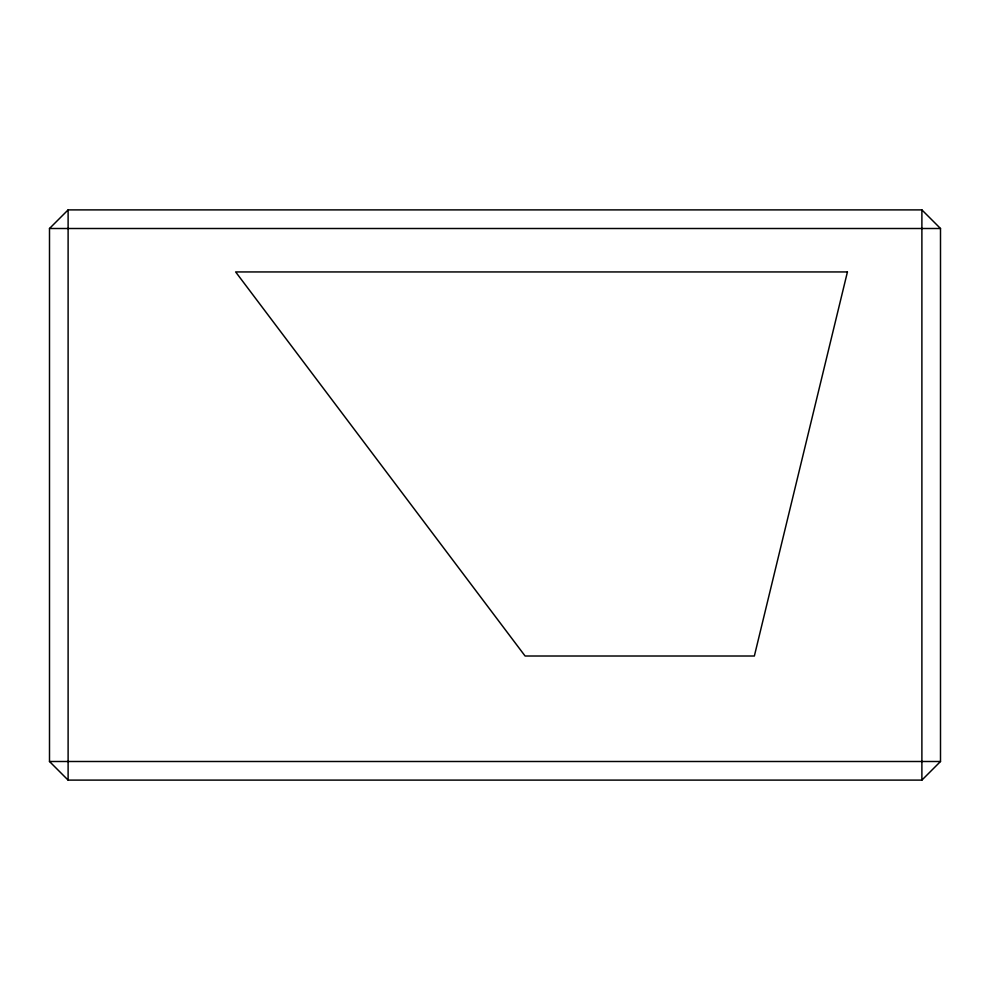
<?xml version="1.0" encoding="UTF-8"?>
<svg xmlns="http://www.w3.org/2000/svg" width="990" height="990" viewBox="0 0 990 990"><rect width="100%" height="100%" fill="white"/><g stroke="black" fill="none" stroke-linecap="round" stroke-linejoin="round"><path stroke-width="1.49" d="M49.5 228.504L68.112 209.892L921.888 209.892L940.5 228.504L940.5 761.496L921.888 780.108L68.112 780.108L49.5 761.496L49.5 228.504L940.5 228.504M49.5 761.496L940.5 761.496M921.888 209.892L921.888 780.108M68.112 209.892L68.112 780.108M847.428 271.941L754.355 656.011L525.096 656.011L235.645 271.941L847.428 271.941"/></g></svg>
